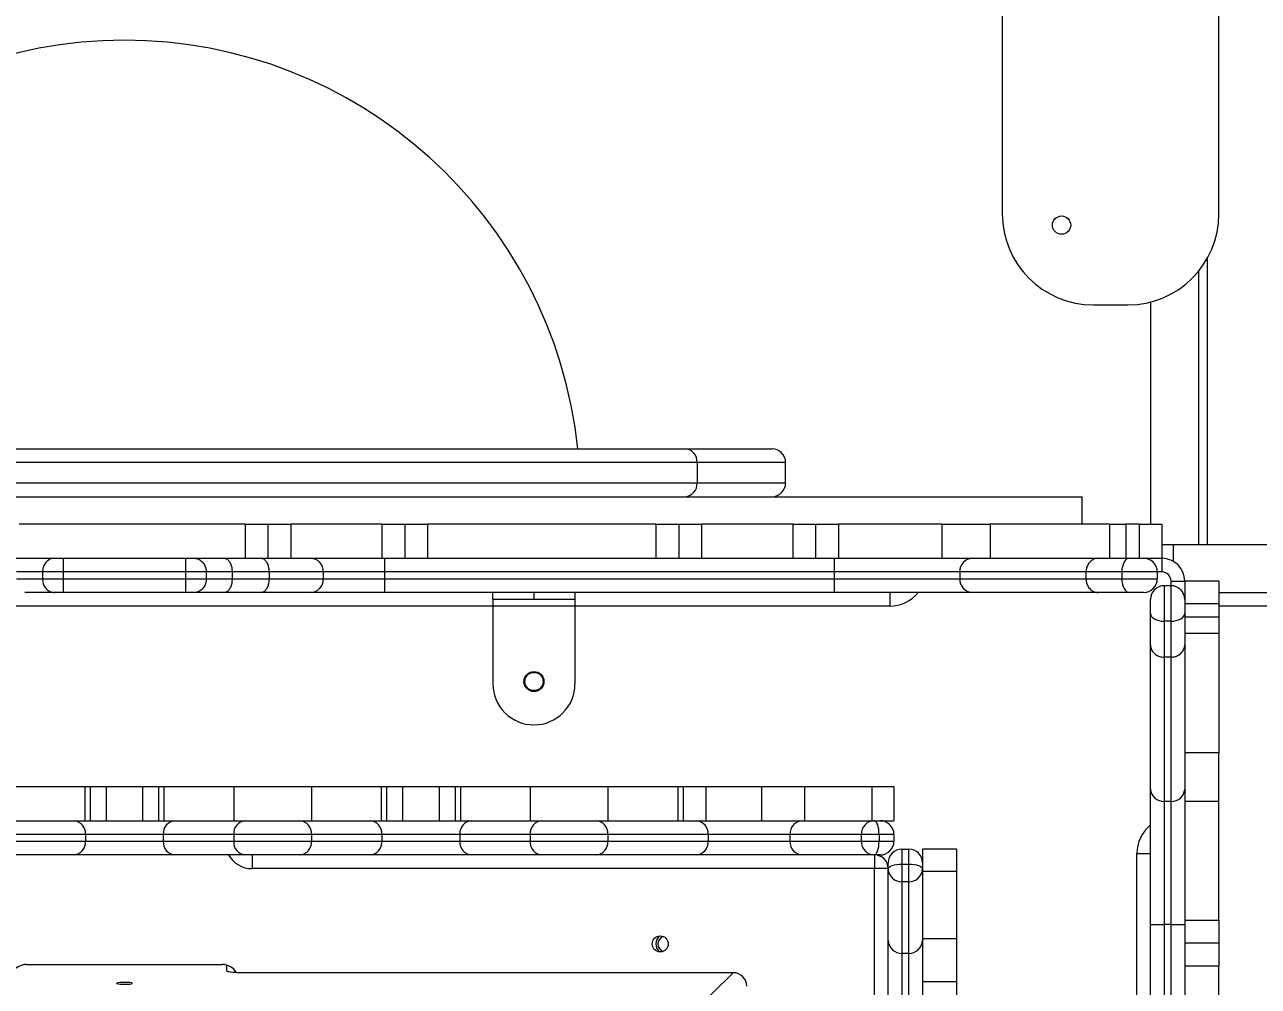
# Model space of a CAD drawing. Header units: millimetres. Extents: x -6328 to 5334, y -5037 to 4112.
# Drawn here: x -760 to -219, y 1132 to 1553 of the extents above; entities that cross this region are included whole.
import ezdxf

# ---------------------------------------------------------------- set-up
doc = ezdxf.new("R2010")
doc.units = ezdxf.units.MM
for name, color, linetype in [('DIKOM_ОБЪЕКТ', 7, 'Continuous'), ('DIKOM_РАЗМЕР_ЗОНА', 7, 'Continuous'), ('DIKOM_РАЗМЕР_ОБЪЕКТА', 7, 'Continuous')]:
    doc.layers.add(name, color=color, linetype=linetype)
doc.styles.add('style1', font='arial.ttf', dxfattribs={"width": 0.8})
doc.dimstyles.new('1-50', dxfattribs={"dimtxt": 300, "dimasz": 200, "dimexe": 100, "dimexo": 0, "dimgap": 100, "dimtad": 1, "dimtxsty": 'style1', "dimcen": 200, "dimclrd": 7, "dimclre": 7, "dimclrt": 7, "dimadec": 1, "dimazin": 2, "dimtfac": 1, "dimtmove": 0, "dimatfit": 2, "dimfxl": 0, "dimlwd": 25, "dimlwe": 18, "dimarcsym": 0})

# ---------------------------------------------------------------- blocks, each defined once
blk = doc.blocks.new('*D2')
at = {"layer": 'Defpoints', "color": 0, "transparency": 16777216}
for p in [(-5303.77, 2121.42), (-1621.11, 2121.42), (560.33, -2395.62)]:
    blk.add_point(p, dxfattribs=at)
at = {"layer": 'DIKOM_РАЗМЕР_ОБЪЕКТА', "color": 7, "lineweight": 18, "transparency": 16777216}
for p, q in [((-1621.11, 2121.42), (-5403.77, 2121.42)), ((560.33, -2395.62), (-5403.77, -2395.62))]:
    blk.add_line(p, q, dxfattribs=at)
at = {"layer": 'DIKOM_РАЗМЕР_ОБЪЕКТА', "color": 7, "lineweight": 25, "transparency": 16777216}
blk.add_line((-5303.77, -2195.62), (-5303.77, 1921.42), dxfattribs=at)
at = {"layer": 'DIKOM_РАЗМЕР_ОБЪЕКТА', "color": 7, "transparency": 16777216}
for points in [[(-5337.11, 1921.42), (-5270.44, 1921.42), (-5303.77, 2121.42)], [(-5337.11, -2195.62), (-5270.44, -2195.62), (-5303.77, -2395.62)]]:
    blk.add_solid(points, dxfattribs=at)
at = {"layer": 'DIKOM_РАЗМЕР_ОБЪЕКТА', "color": 7, "transparency": 16777216, "insert": (-5556.94, -137.1), "char_height": 300, "attachment_point": 5, "rotation": 90, "style": 'style1'}
blk.add_mtext('4500', dxfattribs=at)
blk = doc.blocks.new('*D3')
at = {"layer": 'Defpoints', "color": 0, "transparency": 16777216}
for p in [(-1814.92, 4111.71), (-5877.98, -3895.62), (33.33, -3895.62)]:
    blk.add_point(p, dxfattribs=at)
at = {"layer": 'DIKOM_РАЗМЕР_ЗОНА', "color": 7, "lineweight": 18, "transparency": 16777216}
for p, q in [((-1814.92, 4111.71), (-5977.98, 4111.71)), ((33.33, -3895.62), (-5977.98, -3895.62))]:
    blk.add_line(p, q, dxfattribs=at)
at = {"layer": 'DIKOM_РАЗМЕР_ЗОНА', "color": 7, "lineweight": 25, "transparency": 16777216}
blk.add_line((-5877.98, 3911.71), (-5877.98, -3695.62), dxfattribs=at)
at = {"layer": 'DIKOM_РАЗМЕР_ЗОНА', "color": 7, "transparency": 16777216}
for points in [[(-5911.31, 3911.71), (-5844.65, 3911.71), (-5877.98, 4111.71)], [(-5911.31, -3695.62), (-5844.65, -3695.62), (-5877.98, -3895.62)]]:
    blk.add_solid(points, dxfattribs=at)
at = {"layer": 'DIKOM_РАЗМЕР_ЗОНА', "color": 7, "transparency": 16777216, "insert": (-6131.15, 108.05), "char_height": 300, "attachment_point": 5, "rotation": 90, "style": 'style1'}
blk.add_mtext('8000', dxfattribs=at)

msp = doc.modelspace()

# ---------------------------------------------------------------- linework, layer by layer
at = {"layer": 'DIKOM_ОБЪЕКТ', "color": 7, "linetype": 'Continuous', "lineweight": 15}
for p, q in [((-331.67, 1564.304), (-331.67, 1470.311)), ((-236.67, 1470.311), (-236.67, 1564.304)), ((-241.67, 1325.311), (-241.67, 1450.946)), ((-245.67, 1445.032), (-245.67, 1325.311)), ((-291.67, 1430.311), (-276.67, 1430.311)), ((-266.67, 1431.581), (-266.67, 1334.311)), ((-962.621, 1367.311), (-470.719, 1367.311)), ((-470.719, 1367.311), (-432.67, 1367.311)), ((-465.523, 1361.311), (-967.817, 1361.311)), ((-465.523, 1361.311), (-465.523, 1352.311)), ((-426.67, 1361.311), (-465.523, 1361.311)), ((-426.67, 1352.311), (-426.67, 1361.311)), ((-967.817, 1352.311), (-465.523, 1352.311)), ((-465.523, 1352.311), (-426.67, 1352.311)), ((-1136.67, 1346.311), (-296.67, 1346.311)), ((-296.67, 1334.311), (-296.67, 1346.311)), ((-663.718, 1334.311), (-762.785, 1334.311)), ((-663.718, 1334.311), (-663.718, 1319.311)), ((-663.718, 1334.311), (-653.718, 1334.311)), ((-653.718, 1334.311), (-653.718, 1319.311)), ((-653.718, 1334.311), (-643.718, 1334.311)), ((-643.718, 1334.311), (-643.718, 1319.311)), ((-603.718, 1334.311), (-643.718, 1334.311)), ((-603.718, 1334.311), (-603.718, 1319.311)), ((-603.718, 1334.311), (-593.718, 1334.311)), ((-593.718, 1334.311), (-593.718, 1319.311)), ((-593.718, 1334.311), (-583.718, 1334.311)), ((-583.718, 1334.311), (-583.718, 1319.311)), ((-483.542, 1334.311), (-583.718, 1334.311)), ((-483.542, 1334.311), (-483.542, 1319.311)), ((-483.542, 1334.311), (-473.542, 1334.311)), ((-473.542, 1334.311), (-473.542, 1319.311)), ((-473.542, 1334.311), (-463.542, 1334.311)), ((-463.542, 1334.311), (-463.542, 1319.311)), ((-423.542, 1334.311), (-463.542, 1334.311)), ((-423.542, 1334.311), (-423.542, 1319.311)), ((-423.542, 1334.311), (-413.542, 1334.311)), ((-413.542, 1334.311), (-413.542, 1319.311)), ((-413.542, 1334.311), (-403.542, 1334.311)), ((-403.542, 1334.311), (-403.542, 1319.311)), ((-358.196, 1334.311), (-403.542, 1334.311)), ((-358.196, 1334.311), (-358.196, 1319.311)), ((-358.196, 1334.311), (-336.982, 1334.311)), ((-336.982, 1334.311), (-336.982, 1319.311)), ((-284.599, 1334.311), (-336.982, 1334.311)), ((-284.599, 1334.311), (-284.599, 1319.311)), ((-284.599, 1334.311), (-277.528, 1334.311)), ((-277.528, 1334.311), (-277.528, 1319.311)), ((-271.67, 1334.311), (-277.528, 1334.311)), ((-271.67, 1334.311), (-271.67, 1319.311)), ((-271.67, 1334.311), (-261.67, 1334.311)), ((-261.67, 1334.311), (-261.67, 1319.311)), ((-261.67, 1325.311), (-256.67, 1325.311)), ((-256.67, 1325.311), (-176.67, 1325.311)), ((-256.67, 1325.311), (-256.67, 1317.971)), ((-776.665, 1319.311), (-760.391, 1319.311)), ((-760.391, 1319.311), (-747.266, 1319.311)), ((-747.266, 1319.311), (-743.54, 1319.311)), ((-743.54, 1319.311), (-689.8, 1319.311)), ((-689.8, 1319.311), (-686.074, 1319.311)), ((-686.074, 1319.311), (-672.949, 1319.311)), ((-672.949, 1319.311), (-656.675, 1319.311)), ((-656.675, 1319.311), (-634.843, 1319.311)), ((-634.843, 1319.311), (-602.554, 1319.311)), ((-602.554, 1319.311), (-602.554, 1313.311)), ((-602.554, 1319.311), (-405.329, 1319.311)), ((-405.329, 1319.311), (-405.329, 1313.311)), ((-405.329, 1319.311), (-344.781, 1319.311)), ((-344.781, 1319.311), (-289.54, 1319.311)), ((-289.54, 1319.311), (-275.903, 1319.311)), ((-275.903, 1319.311), (-269.67, 1319.311)), ((-269.67, 1319.311), (-261.67, 1319.311)), ((-261.67, 1319.311), (-261.67, 1313.311)), ((-752.586, 1313.311), (-763.928, 1313.311)), ((-763.928, 1310.311), (-752.586, 1310.311)), ((-743.504, 1313.311), (-752.586, 1313.311)), ((-752.586, 1313.311), (-752.586, 1310.311)), ((-752.586, 1310.311), (-743.504, 1310.311)), ((-743.504, 1313.311), (-743.504, 1310.311)), ((-689.837, 1313.311), (-743.504, 1313.311)), ((-743.504, 1310.311), (-689.837, 1310.311)), ((-680.755, 1313.311), (-689.837, 1313.311)), ((-689.837, 1313.311), (-689.837, 1310.311)), ((-689.837, 1310.311), (-680.755, 1310.311)), ((-680.755, 1313.311), (-680.755, 1310.311)), ((-669.412, 1313.311), (-680.755, 1313.311)), ((-680.755, 1310.311), (-669.412, 1310.311)), ((-669.412, 1313.311), (-669.412, 1310.311)), ((-653.242, 1313.311), (-669.412, 1313.311)), ((-669.412, 1310.311), (-653.242, 1310.311)), ((-653.242, 1313.311), (-653.242, 1310.311)), ((-629.462, 1313.311), (-653.242, 1313.311)), ((-653.242, 1310.311), (-629.462, 1310.311)), ((-629.462, 1313.311), (-629.462, 1310.311)), ((-602.554, 1313.311), (-629.462, 1313.311)), ((-629.462, 1310.311), (-602.554, 1310.311)), ((-602.554, 1313.311), (-602.554, 1310.311)), ((-405.329, 1313.311), (-602.554, 1313.311)), ((-602.554, 1310.311), (-602.554, 1304.311)), ((-602.554, 1310.311), (-405.329, 1310.311)), ((-350.285, 1313.311), (-405.329, 1313.311)), ((-405.329, 1313.311), (-405.329, 1310.311)), ((-405.329, 1310.311), (-350.285, 1310.311)), ((-405.329, 1310.311), (-405.329, 1304.311)), ((-294.978, 1313.311), (-350.285, 1313.311)), ((-350.285, 1313.311), (-350.285, 1310.311)), ((-350.285, 1310.311), (-294.978, 1310.311)), ((-279.251, 1313.311), (-294.978, 1313.311)), ((-294.978, 1313.311), (-294.978, 1310.311)), ((-294.978, 1310.311), (-279.251, 1310.311)), ((-263.67, 1313.311), (-279.251, 1313.311)), ((-279.251, 1313.311), (-279.251, 1310.311)), ((-279.251, 1310.311), (-263.67, 1310.311)), ((-263.67, 1313.311), (-263.67, 1310.311)), ((-261.67, 1313.311), (-263.67, 1313.311)), ((-257.67, 1309.311), (-251.67, 1309.311)), ((-257.67, 1307.311), (-257.67, 1309.311)), ((-236.67, 1309.311), (-251.67, 1309.311)), ((-251.67, 1309.311), (-251.67, 1301.311)), ((-236.67, 1309.311), (-236.67, 1299.311)), ((-747.266, 1304.311), (-760.391, 1304.311)), ((-743.54, 1304.311), (-747.266, 1304.311)), ((-689.8, 1304.311), (-743.54, 1304.311)), ((-686.074, 1304.311), (-689.8, 1304.311)), ((-672.949, 1304.311), (-686.074, 1304.311)), ((-656.675, 1304.311), (-672.949, 1304.311)), ((-634.843, 1304.311), (-656.675, 1304.311)), ((-602.554, 1304.311), (-634.843, 1304.311)), ((-405.329, 1304.311), (-602.554, 1304.311)), ((-555.048, 1301.311), (-555.048, 1304.311)), ((-537.048, 1304.311), (-537.048, 1301.311)), ((-519.048, 1304.311), (-519.048, 1301.311)), ((-344.781, 1304.311), (-405.329, 1304.311)), ((-381.035, 1304.311), (-381.035, 1298.311)), ((-289.54, 1304.311), (-344.781, 1304.311)), ((-275.903, 1304.311), (-289.54, 1304.311)), ((-269.67, 1304.311), (-275.903, 1304.311)), ((-260.67, 1307.311), (-260.67, 1291.73)), ((-257.67, 1307.311), (-260.67, 1307.311)), ((-257.67, 1291.73), (-257.67, 1307.311)), ((-236.67, 1304.311), (-176.67, 1304.311)), ((-537.048, 1301.311), (-555.048, 1301.311)), ((-555.048, 1301.311), (-555.048, 1298.311)), ((-519.048, 1301.311), (-537.048, 1301.311)), ((-519.048, 1301.311), (-519.048, 1298.311)), ((-266.67, 1295.078), (-266.67, 1301.311)), ((-251.67, 1301.311), (-251.67, 1295.078)), ((-236.67, 1299.311), (-251.67, 1299.311)), ((-236.67, 1299.311), (-236.67, 1293.453)), ((-555.048, 1298.311), (-878.572, 1298.311)), ((-519.048, 1298.311), (-555.048, 1298.311)), ((-555.048, 1298.311), (-555.048, 1264.311)), ((-519.048, 1298.311), (-519.048, 1264.311)), ((-381.035, 1298.311), (-519.048, 1298.311)), ((-266.67, 1281.384), (-266.67, 1295.078)), ((-251.67, 1295.078), (-251.67, 1281.384)), ((-236.67, 1293.453), (-251.67, 1293.453)), ((389.641, 1298.311), (-236.67, 1298.311)), ((-236.67, 1293.453), (-236.67, 1286.382)), ((-257.67, 1291.73), (-260.67, 1291.73)), ((-260.67, 1291.73), (-260.67, 1276.003)), ((-257.67, 1276.003), (-257.67, 1291.73)), ((-236.67, 1286.382), (-251.67, 1286.382)), ((-236.67, 1286.382), (-236.67, 1233.998)), ((-266.67, 1218.169), (-266.67, 1281.384)), ((-251.67, 1281.384), (-251.67, 1218.169)), ((-257.67, 1276.003), (-260.67, 1276.003)), ((-260.67, 1276.003), (-260.67, 1212.774)), ((-257.67, 1212.774), (-257.67, 1276.003)), ((-236.67, 1233.998), (-251.67, 1233.998)), ((-236.67, 1212.785), (-236.67, 1233.998)), ((-764.608, 1219.311), (-734.021, 1219.311)), ((-734.021, 1219.311), (-734.021, 1204.311)), ((-734.021, 1219.311), (-731.67, 1219.311)), ((-731.67, 1219.311), (-731.67, 1204.311)), ((-731.67, 1219.311), (-724.67, 1219.311)), ((-724.67, 1219.311), (-724.67, 1204.311)), ((-724.67, 1219.311), (-708.67, 1219.311)), ((-708.67, 1219.311), (-708.67, 1204.311)), ((-708.67, 1219.311), (-701.67, 1219.311)), ((-701.67, 1219.311), (-701.67, 1204.311)), ((-701.67, 1219.311), (-699.319, 1219.311)), ((-699.319, 1219.311), (-699.319, 1204.311)), ((-699.319, 1219.311), (-668.732, 1219.311)), ((-668.732, 1219.311), (-668.732, 1204.311)), ((-668.732, 1219.311), (-634.608, 1219.311)), ((-634.608, 1219.311), (-634.608, 1204.311)), ((-634.608, 1219.311), (-604.021, 1219.311)), ((-604.021, 1219.311), (-604.021, 1204.311)), ((-604.021, 1219.311), (-601.67, 1219.311)), ((-601.67, 1219.311), (-601.67, 1204.311)), ((-601.67, 1219.311), (-594.67, 1219.311)), ((-594.67, 1219.311), (-594.67, 1204.311)), ((-594.67, 1219.311), (-578.67, 1219.311)), ((-578.67, 1219.311), (-578.67, 1204.311)), ((-578.67, 1219.311), (-571.67, 1219.311)), ((-571.67, 1219.311), (-571.67, 1204.311)), ((-571.67, 1219.311), (-569.319, 1219.311)), ((-569.319, 1219.311), (-569.319, 1204.311)), ((-569.319, 1219.311), (-538.732, 1219.311)), ((-538.732, 1219.311), (-538.732, 1204.311)), ((-538.732, 1219.311), (-504.608, 1219.311)), ((-504.608, 1219.311), (-504.608, 1204.311)), ((-504.608, 1219.311), (-474.021, 1219.311)), ((-474.021, 1219.311), (-474.021, 1204.311)), ((-474.021, 1219.311), (-471.67, 1219.311)), ((-471.67, 1219.311), (-471.67, 1204.311)), ((-471.67, 1219.311), (-461.67, 1219.311)), ((-461.67, 1219.311), (-461.67, 1204.311)), ((-461.67, 1219.311), (-437.246, 1219.311)), ((-437.246, 1219.311), (-437.246, 1204.311)), ((-437.246, 1219.311), (-418.422, 1219.311)), ((-418.422, 1219.311), (-418.422, 1204.311)), ((-418.422, 1219.311), (-388.876, 1219.311)), ((-388.876, 1219.311), (-388.876, 1204.311)), ((-388.876, 1219.311), (-379.17, 1219.311)), ((-379.17, 1219.311), (-379.17, 1204.311)), ((-266.67, 1158.827), (-266.67, 1218.169)), ((-251.67, 1218.169), (-251.67, 1158.827)), ((-257.67, 1212.774), (-260.67, 1212.774)), ((-260.67, 1212.774), (-260.67, 1158.827)), ((-257.67, 1158.827), (-257.67, 1212.774)), ((-236.67, 1212.785), (-251.67, 1212.785)), ((-236.67, 1160.601), (-236.67, 1212.785)), ((-769.727, 1204.311), (-738.85, 1204.311)), ((-738.85, 1204.311), (-694.49, 1204.311)), ((-694.49, 1204.311), (-663.613, 1204.311)), ((-663.613, 1204.311), (-639.727, 1204.311)), ((-639.727, 1204.311), (-608.85, 1204.311)), ((-608.85, 1204.311), (-564.49, 1204.311)), ((-564.49, 1204.311), (-533.613, 1204.311)), ((-533.613, 1204.311), (-509.727, 1204.311)), ((-509.727, 1204.311), (-465.794, 1204.311)), ((-465.794, 1204.311), (-419.142, 1204.311)), ((-419.142, 1204.311), (-387.782, 1204.311)), ((-387.782, 1204.311), (-385.17, 1204.311)), ((-385.17, 1204.311), (-379.17, 1204.311)), ((-733.732, 1198.311), (-764.608, 1198.311)), ((-733.732, 1198.311), (-733.732, 1195.311)), ((-699.608, 1198.311), (-733.732, 1198.311)), ((-668.732, 1198.311), (-699.608, 1198.311)), ((-699.608, 1198.311), (-699.608, 1195.311)), ((-634.608, 1198.311), (-668.732, 1198.311)), ((-668.732, 1198.311), (-668.732, 1195.311)), ((-634.608, 1198.311), (-634.608, 1195.311)), ((-603.732, 1198.311), (-634.608, 1198.311)), ((-603.732, 1198.311), (-603.732, 1195.311)), ((-569.608, 1198.311), (-603.732, 1198.311)), ((-538.732, 1198.311), (-569.608, 1198.311)), ((-569.608, 1198.311), (-569.608, 1195.311)), ((-504.608, 1198.311), (-538.732, 1198.311)), ((-538.732, 1198.311), (-538.732, 1195.311)), ((-504.608, 1198.311), (-504.608, 1195.311)), ((-460.675, 1198.311), (-504.608, 1198.311)), ((-460.675, 1198.311), (-460.675, 1195.311)), ((-424.789, 1198.311), (-460.675, 1198.311)), ((-393.429, 1198.311), (-424.789, 1198.311)), ((-424.789, 1198.311), (-424.789, 1195.311)), ((-385.7, 1198.311), (-393.429, 1198.311)), ((-393.429, 1195.311), (-393.429, 1198.311)), ((-385.7, 1198.311), (-385.7, 1195.311)), ((-379.17, 1198.311), (-385.7, 1198.311)), ((-379.17, 1198.311), (-379.17, 1195.311)), ((-764.608, 1195.311), (-733.732, 1195.311)), ((-733.732, 1195.311), (-699.608, 1195.311)), ((-699.608, 1195.311), (-668.732, 1195.311)), ((-668.732, 1195.311), (-634.608, 1195.311)), ((-634.608, 1195.311), (-603.732, 1195.311)), ((-603.732, 1195.311), (-569.608, 1195.311)), ((-569.608, 1195.311), (-538.732, 1195.311)), ((-538.732, 1195.311), (-504.608, 1195.311)), ((-504.608, 1195.311), (-460.675, 1195.311)), ((-460.675, 1195.311), (-424.789, 1195.311)), ((-424.789, 1195.311), (-393.429, 1195.311)), ((-393.429, 1195.311), (-385.7, 1195.311)), ((-385.7, 1195.311), (-379.17, 1195.311)), ((-375.67, 1191.811), (-375.67, 1185.281)), ((-375.67, 1191.811), (-372.67, 1191.811)), ((-372.67, 1185.281), (-372.67, 1191.811)), ((-351.67, 1191.811), (-366.67, 1191.811)), ((-366.67, 1191.811), (-366.67, 1185.811)), ((-351.67, 1191.811), (-351.67, 1182.105)), ((-738.85, 1189.311), (-769.727, 1189.311)), ((-694.49, 1189.311), (-738.85, 1189.311)), ((-663.613, 1189.311), (-694.49, 1189.311)), ((-639.727, 1189.311), (-663.613, 1189.311)), ((-660.67, 1189.311), (-660.67, 1183.311)), ((-608.85, 1189.311), (-639.727, 1189.311)), ((-564.49, 1189.311), (-608.85, 1189.311)), ((-533.613, 1189.311), (-564.49, 1189.311)), ((-509.727, 1189.311), (-533.613, 1189.311)), ((-465.794, 1189.311), (-509.727, 1189.311)), ((-419.142, 1189.311), (-465.794, 1189.311)), ((-387.782, 1189.311), (-419.142, 1189.311)), ((-385.17, 1189.311), (-387.782, 1189.311)), ((-387.67, 1189.311), (-387.67, 1183.311)), ((-381.67, 1183.199), (-381.67, 1185.811)), ((-375.67, 1185.281), (-375.67, 1177.551)), ((-375.67, 1185.281), (-372.67, 1185.281)), ((-372.67, 1177.551), (-372.67, 1185.281)), ((-366.67, 1185.811), (-366.67, 1183.199)), ((-272.67, 1189.946), (-266.67, 1189.946)), ((-272.67, 1052.213), (-272.67, 1189.946)), ((-387.67, 1183.311), (-660.67, 1183.311)), ((-381.67, 1183.311), (-387.67, 1183.311)), ((-387.67, 910.311), (-387.67, 1183.311)), ((-381.67, 1151.838), (-381.67, 1183.199)), ((-366.67, 1183.199), (-366.67, 1151.838)), ((-351.67, 1182.105), (-366.67, 1182.105)), ((-351.67, 1182.105), (-351.67, 1152.559)), ((-372.67, 1177.551), (-375.67, 1177.551)), ((-375.67, 1177.551), (-375.67, 1146.191)), ((-372.67, 1146.191), (-372.67, 1177.551)), ((-266.67, 1158.827), (-260.67, 1158.827)), ((-266.67, 968.427), (-266.67, 1158.827)), ((-257.67, 1158.827), (-260.67, 1158.827)), ((-260.67, 1158.827), (-260.67, 968.427)), ((-257.67, 1158.827), (-251.67, 1158.827)), ((-257.67, 968.427), (-257.67, 1158.827)), ((-236.67, 1160.601), (-251.67, 1160.601)), ((-251.67, 1158.827), (-251.67, 968.427)), ((-236.67, 1160.601), (-236.67, 1150.601)), ((-351.67, 1152.559), (-366.67, 1152.559)), ((-351.67, 1152.559), (-351.67, 1133.735)), ((-381.67, 1105.187), (-381.67, 1151.838)), ((-366.67, 1151.838), (-366.67, 1105.187)), ((-236.67, 1150.601), (-251.67, 1150.601)), ((-236.67, 1150.601), (-236.67, 1140.601)), ((-372.67, 1146.191), (-375.67, 1146.191)), ((-375.67, 1146.191), (-375.67, 1110.306)), ((-372.67, 1110.306), (-372.67, 1146.191)), ((-759.67, 1141.311), (-673.67, 1141.311)), ((-671.67, 1138.42), (-671.67, 1141.019)), ((-449.714, 1137.703), (-665.67, 1137.703)), ((-501.298, 1087.056), (-449.714, 1137.703)), ((-236.67, 1140.601), (-251.67, 1140.601)), ((-236.67, 1100.601), (-236.67, 1140.601)), ((-351.67, 1133.735), (-366.67, 1133.735)), ((-351.67, 1133.735), (-351.67, 1109.311))]:
    msp.add_line(p, q, dxfattribs=at)
at = {"layer": 'DIKOM_ОБЪЕКТ', "color": 7, "linetype": 'Continuous', "lineweight": 15, "flags": 128}
for points in [[(-275.903, 1319.311), (-276.556, 1319.195), (-277.184, 1318.854), (-277.763, 1318.299), (-278.27, 1317.553), (-278.687, 1316.644), (-278.996, 1315.607), (-279.187, 1314.481), (-279.251, 1313.311)], [(-279.251, 1310.311), (-279.187, 1309.14), (-278.996, 1308.015), (-278.687, 1306.977), (-278.27, 1306.068), (-277.763, 1305.322), (-277.184, 1304.767), (-276.556, 1304.426), (-275.903, 1304.311)], [(-266.67, 1295.078), (-266.555, 1294.425), (-266.213, 1293.797), (-265.659, 1293.218), (-264.913, 1292.71), (-264.003, 1292.294), (-262.966, 1291.984), (-261.841, 1291.794), (-260.67, 1291.73)], [(-257.67, 1291.73), (-256.5, 1291.794), (-255.374, 1291.984), (-254.337, 1292.294), (-253.427, 1292.71), (-252.681, 1293.218), (-252.127, 1293.797), (-251.785, 1294.425), (-251.67, 1295.078)], [(-385.7, 1198.311), (-385.74, 1199.481), (-385.859, 1200.607), (-386.051, 1201.644), (-386.31, 1202.553), (-386.625, 1203.299), (-386.985, 1203.854), (-387.376, 1204.195), (-387.782, 1204.311)], [(-387.782, 1189.311), (-387.376, 1189.426), (-386.985, 1189.767), (-386.625, 1190.322), (-386.31, 1191.068), (-386.051, 1191.977), (-385.859, 1193.015), (-385.74, 1194.14), (-385.7, 1195.311)], [(-381.67, 1183.199), (-381.555, 1183.605), (-381.213, 1183.995), (-380.659, 1184.355), (-379.913, 1184.671), (-379.003, 1184.93), (-377.966, 1185.122), (-376.841, 1185.241), (-375.67, 1185.281)], [(-372.67, 1185.281), (-371.5, 1185.241), (-370.374, 1185.122), (-369.337, 1184.93), (-368.427, 1184.671), (-367.681, 1184.355), (-367.127, 1183.995), (-366.785, 1183.605), (-366.67, 1183.199)], [(-665.67, 1137.703), (-666.841, 1137.717), (-667.966, 1137.758), (-669.003, 1137.824), (-669.913, 1137.913), (-670.659, 1138.022), (-671.213, 1138.146), (-671.555, 1138.28), (-671.67, 1138.42)], [(-720.17, 1133.044), (-719.98, 1132.909), (-719.432, 1132.788), (-718.584, 1132.694), (-717.529, 1132.639), (-716.381, 1132.628), (-715.264, 1132.662), (-714.3, 1132.737), (-713.592, 1132.845), (-713.218, 1132.976), (-713.218, 1133.113), (-713.592, 1133.243), (-714.3, 1133.352), (-715.264, 1133.427), (-716.381, 1133.461), (-717.529, 1133.45), (-718.584, 1133.394), (-719.432, 1133.301), (-719.98, 1133.18), (-720.17, 1133.044)]]:
    msp.add_lwpolyline(points, dxfattribs=at)
at = {"layer": 'DIKOM_ОБЪЕКТ', "color": 7, "linetype": 'Continuous', "lineweight": 15}
for centre, radius in [((-305.67, 1465.311), 4), ((-537.048, 1265.311), 4.4), ((-537.048, 1265.311), 4), ((-481.67, 1150.311), 3.5)]:
    msp.add_circle(centre, radius, dxfattribs=at)
for centre, radius, start, end in [((-716.67, 1346.311), 200, 6.02717, 173.97283), ((-291.67, 1470.311), 40, 180, 270), ((-276.67, 1470.311), 40, 270, 0), ((-471.152, 1361.686), 5.642, 356.18874, 85.59805), ((-432.67, 1361.311), 6, 0, 90), ((-471.152, 1351.936), 5.642, 274.40195, 3.81126), ((-432.67, 1352.311), 6, 270, 0), ((-635.17, 1313.604), 5.716, 357.05878, 86.72041), ((-344.522, 1313.548), 5.768, 92.57319, 182.36051), ((-269.67, 1313.311), 6, 0, 90), ((-261.67, 1309.311), 10, 0, 90), ((-635.17, 1310.017), 5.716, 273.27959, 2.94122), ((-344.522, 1310.073), 5.768, 177.63949, 267.42681), ((-269.67, 1310.311), 6, 270, 0), ((-261.67, 1309.311), 4, 0, 90), ((-381.035, 1314.311), 16, 270, 321.31781), ((-260.67, 1301.311), 6, 90, 180), ((-257.67, 1301.311), 6, 0, 90), ((-537.048, 1264.311), 18, 180, 270), ((-537.048, 1264.311), 18, 270, 0), ((-260.957, 1218.488), 5.722, 183.20266, 272.87926), ((-257.383, 1218.488), 5.722, 267.12074, 356.79734), ((-739.329, 1198.719), 5.612, 355.8271, 85.10683), ((-694.011, 1198.719), 5.612, 94.89317, 184.1729), ((-663.135, 1198.719), 5.612, 94.89317, 184.1729), ((-640.206, 1198.719), 5.612, 355.8271, 85.10683), ((-609.329, 1198.719), 5.612, 355.8271, 85.10683), ((-564.011, 1198.719), 5.612, 94.89317, 184.1729), ((-533.135, 1198.719), 5.612, 94.89317, 184.1729), ((-510.206, 1198.719), 5.612, 355.8271, 85.10683), ((-466.272, 1198.719), 5.612, 355.8271, 85.10683), ((-418.96, 1198.482), 5.832, 91.78758, 181.68244), ((-387.6, 1198.482), 5.832, 91.78758, 181.68244), ((-385.17, 1198.311), 6, 0, 90), ((-256.67, 1189.946), 16, 128.68219, 180), ((-739.329, 1194.902), 5.612, 274.89317, 4.1729), ((-694.011, 1194.902), 5.612, 175.8271, 265.10683), ((-663.135, 1194.902), 5.612, 175.8271, 265.10683), ((-640.206, 1194.902), 5.612, 274.89317, 4.1729), ((-609.329, 1194.902), 5.612, 274.89317, 4.1729), ((-564.011, 1194.902), 5.612, 175.8271, 265.10683), ((-533.135, 1194.902), 5.612, 175.8271, 265.10683), ((-510.206, 1194.902), 5.612, 274.89317, 4.1729), ((-466.272, 1194.902), 5.612, 274.89317, 4.1729), ((-418.96, 1195.139), 5.832, 178.31756, 268.21242), ((-387.6, 1195.139), 5.832, 178.31756, 268.21242), ((-385.17, 1195.311), 6, 270, 0), ((-375.67, 1185.811), 6, 90, 180), ((-372.67, 1185.811), 6, 0, 90), ((-660.67, 1195.311), 12, 210, 270), ((-387.67, 1183.311), 6, 0, 90), ((-375.841, 1183.381), 5.832, 181.78758, 271.68244), ((-372.499, 1183.381), 5.832, 268.31756, 358.21242), ((-479.17, 1150.311), 4.4, 127.39254, 232.60746), ((-479.17, 1150.311), 3.5, 110.92511, 180), ((-479.17, 1150.311), 3.5, 180, 249.07489), ((-375.841, 1152.02), 5.832, 181.78758, 271.68244), ((-372.499, 1152.02), 5.832, 268.31756, 358.21242), ((-759.67, 1134.311), 7, 90, 150.66525), ((-673.67, 1134.311), 7, 29.33475, 90)]:
    msp.add_arc(centre, radius, start, end, dxfattribs=at)
msp.add_ellipse((-449.714, 1131.746), major_axis=(-6.044, 0), ratio=0.9855715, start_param=3.1415927, end_param=4.712389, dxfattribs=at)
for points, knots in [([(-747.266, 1319.311), (-747.277, 1319.311), (-747.68, 1319.31), (-748.682, 1319.181), (-750.17, 1318.489), (-751.507, 1317.124), (-752.412, 1315.331), (-752.528, 1313.984), (-752.586, 1313.311)], [0, 0, 0, 0, 0.0036344, 0.1436348, 0.3581558, 0.5722263, 0.78611, 1, 1, 1, 1]), ([(-743.54, 1319.311), (-743.539, 1319.31), (-743.536, 1319.307), (-743.528, 1319.17), (-743.518, 1318.496), (-743.51, 1317.13), (-743.505, 1315.335), (-743.504, 1313.985), (-743.504, 1313.311)], [0, 0, 0, 0, 0.0132295, 0.1413004, 0.3559774, 0.5706522, 0.7853261, 1, 1, 1, 1]), ([(-689.8, 1319.311), (-689.801, 1319.31), (-689.804, 1319.307), (-689.812, 1319.17), (-689.822, 1318.496), (-689.83, 1317.13), (-689.836, 1315.335), (-689.836, 1313.985), (-689.837, 1313.311)], [0, 0, 0, 0, 0.0132295, 0.1413004, 0.3559774, 0.5706522, 0.7853261, 1, 1, 1, 1]), ([(-686.074, 1319.311), (-686.063, 1319.311), (-685.66, 1319.31), (-684.658, 1319.181), (-683.17, 1318.489), (-681.833, 1317.124), (-680.928, 1315.331), (-680.812, 1313.984), (-680.755, 1313.311)], [0, 0, 0, 0, 0.0036344, 0.1436348, 0.3581558, 0.5722263, 0.78611, 1, 1, 1, 1]), ([(-672.949, 1319.311), (-672.91, 1319.31), (-672.649, 1319.305), (-671.995, 1319.161), (-671.036, 1318.496), (-670.139, 1317.13), (-669.529, 1315.335), (-669.451, 1313.985), (-669.412, 1313.311)], [0, 0, 0, 0, 0.0209692, 0.1413219, 0.3559925, 0.570662, 0.785331, 1, 1, 1, 1]), ([(-656.675, 1319.311), (-656.662, 1319.311), (-656.409, 1319.309), (-655.772, 1319.178), (-654.819, 1318.495), (-653.948, 1317.13), (-653.356, 1315.334), (-653.28, 1313.985), (-653.242, 1313.311)], [0, 0, 0, 0, 0.0073342, 0.1414717, 0.3561625, 0.5707932, 0.7853961, 1, 1, 1, 1]), ([(-289.54, 1319.311), (-289.559, 1319.311), (-289.96, 1319.309), (-290.97, 1319.178), (-292.481, 1318.495), (-293.86, 1317.13), (-294.798, 1315.334), (-294.918, 1313.985), (-294.978, 1313.311)], [0, 0, 0, 0, 0.0069153, 0.1415198, 0.3562107, 0.5708287, 0.7854138, 1, 1, 1, 1]), ([(-752.586, 1310.311), (-752.528, 1309.637), (-752.412, 1308.29), (-751.507, 1306.498), (-750.17, 1305.133), (-748.682, 1304.441), (-747.68, 1304.312), (-747.277, 1304.311), (-747.266, 1304.311)], [0, 0, 0, 0, 0.21389, 0.4277737, 0.6418442, 0.8563652, 0.9963656, 1, 1, 1, 1]), ([(-743.504, 1310.311), (-743.504, 1309.636), (-743.505, 1308.287), (-743.51, 1306.491), (-743.518, 1305.125), (-743.528, 1304.451), (-743.536, 1304.314), (-743.539, 1304.311), (-743.54, 1304.311)], [0, 0, 0, 0, 0.2146739, 0.4293478, 0.6440226, 0.8586996, 0.9867705, 1, 1, 1, 1]), ([(-689.837, 1310.311), (-689.836, 1309.636), (-689.836, 1308.287), (-689.83, 1306.491), (-689.822, 1305.125), (-689.812, 1304.451), (-689.804, 1304.314), (-689.801, 1304.311), (-689.8, 1304.311)], [0, 0, 0, 0, 0.2146739, 0.4293478, 0.6440226, 0.8586996, 0.9867705, 1, 1, 1, 1]), ([(-680.755, 1310.311), (-680.812, 1309.637), (-680.928, 1308.29), (-681.833, 1306.498), (-683.17, 1305.133), (-684.658, 1304.441), (-685.66, 1304.312), (-686.063, 1304.311), (-686.074, 1304.311)], [0, 0, 0, 0, 0.21389, 0.4277737, 0.6418442, 0.8563652, 0.9963656, 1, 1, 1, 1]), ([(-669.412, 1310.311), (-669.451, 1309.636), (-669.529, 1308.287), (-670.139, 1306.491), (-671.036, 1305.125), (-671.995, 1304.461), (-672.649, 1304.316), (-672.91, 1304.311), (-672.949, 1304.311)], [0, 0, 0, 0, 0.214669, 0.429338, 0.6440075, 0.8586781, 0.9790308, 1, 1, 1, 1]), ([(-653.242, 1310.311), (-653.28, 1309.636), (-653.356, 1308.287), (-653.948, 1306.492), (-654.819, 1305.126), (-655.772, 1304.444), (-656.409, 1304.312), (-656.662, 1304.311), (-656.675, 1304.311)], [0, 0, 0, 0, 0.2146039, 0.4292068, 0.6438375, 0.8585283, 0.9926658, 1, 1, 1, 1]), ([(-294.978, 1310.311), (-294.918, 1309.636), (-294.798, 1308.287), (-293.86, 1306.492), (-292.481, 1305.126), (-290.97, 1304.443), (-289.96, 1304.312), (-289.559, 1304.311), (-289.54, 1304.311)], [0, 0, 0, 0, 0.2145862, 0.4291713, 0.6437893, 0.8584802, 0.9930847, 1, 1, 1, 1]), ([(-266.67, 1281.384), (-266.67, 1281.338), (-266.666, 1280.942), (-266.526, 1279.945), (-265.856, 1278.475), (-264.49, 1277.109), (-262.694, 1276.181), (-261.345, 1276.062), (-260.67, 1276.003)], [0, 0, 0, 0, 0.016402, 0.141309, 0.355984, 0.5706567, 0.7853283, 1, 1, 1, 1]), ([(-257.67, 1276.003), (-256.995, 1276.062), (-255.646, 1276.181), (-253.85, 1277.109), (-252.485, 1278.475), (-251.814, 1279.945), (-251.674, 1280.942), (-251.67, 1281.338), (-251.67, 1281.384)], [0, 0, 0, 0, 0.2146717, 0.4293433, 0.644016, 0.858691, 0.983598, 1, 1, 1, 1])]:
    msp.add_open_spline(points, degree=3, knots=knots, dxfattribs=at)

# ---------------------------------------------------------------- dimensions: what is measured, and where the dimension line sits
at = {"layer": 'DIKOM_РАЗМЕР_ЗОНА'}
dim = msp.add_linear_dim(base=(-5877.98, -3895.616), p1=(-1814.925, 4111.709), p2=(33.33, -3895.616), angle=90, text='8000', dimstyle='1-50', dxfattribs=at)
dim.commit()
dim.dimension.update_dxf_attribs({"geometry": '*D3', "text_midpoint": (-5877.98, 108.046), "dimtype": 160})
at = {"layer": 'DIKOM_РАЗМЕР_ОБЪЕКТА'}
dim = msp.add_linear_dim(base=(-5303.773, 2121.419), p1=(560.33, -2395.616), p2=(-1621.109, 2121.419), angle=90, text='4500', dimstyle='1-50', dxfattribs=at)
dim.commit()
dim.dimension.update_dxf_attribs({"geometry": '*D2', "text_midpoint": (-5303.773, -137.099), "dimtype": 160})

doc.saveas('drawing.dxf')
